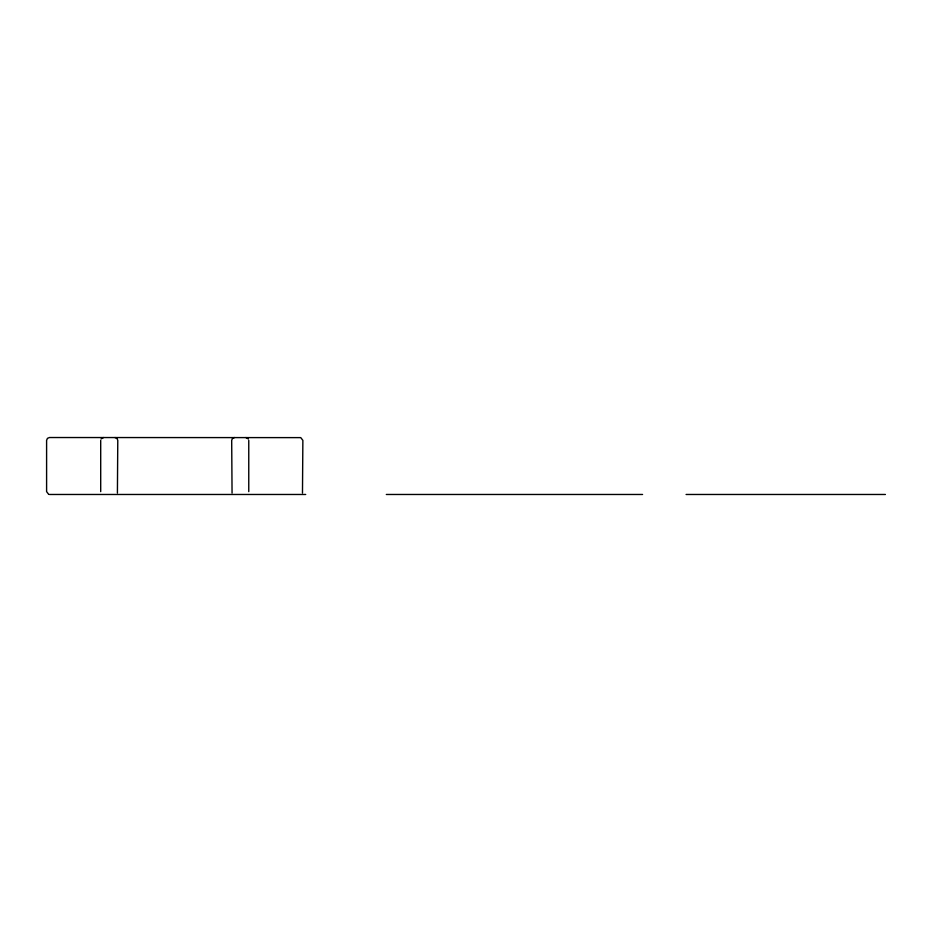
<?xml version="1.0" encoding="UTF-8"?>
<svg xmlns="http://www.w3.org/2000/svg" width="932" height="932" viewBox="0 0 932 932"><rect width="100%" height="100%" fill="white"/><g stroke="black" fill="none" stroke-linecap="round" stroke-linejoin="round"><path stroke-width="1.4" d="M117.409 493.051L117.781 440.37L116.954 438.355L114.939 437.527M302.481 493.051L302.865 440.37L300.756 437.621L49.443 437.527L47.439 438.355L46.6 440.37L46.6 491.63L48.709 494.379M101.087 438.949L103.545 437.527M234.526 437.527L232.511 438.355L231.684 440.37L232.056 493.051M49.443 494.473L305.708 494.473M386.314 494.473L642.579 494.473M686.08 494.473L885.4 494.473M245.92 437.527L248.378 438.949M248.762 440.37L248.762 491.63M100.703 440.37L100.703 491.63"/></g></svg>
